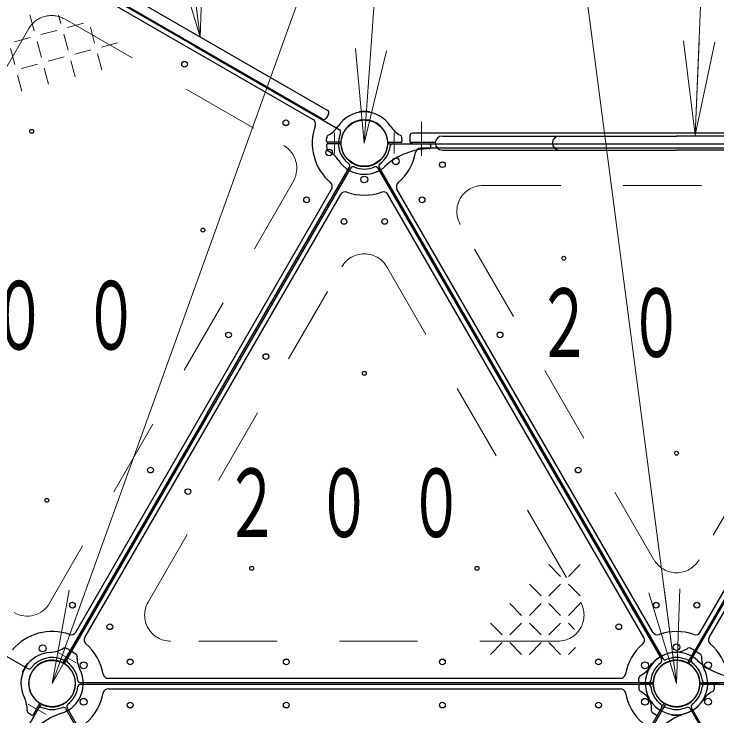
# Model space of a CAD drawing. Units: millimetres on the paper, scale 1:60. Extents: x -385 to 0, y -594 to 267.
# Drawn here: x -285.41 to -262.9, y 159.3 to 181.79 of the extents above; entities that cross this region are included whole.
import ezdxf

# ---------------------------------------------------------------- set-up
doc = ezdxf.new("R2010")
doc.units = ezdxf.units.MM
doc.linetypes.add('USER1', pattern=[4.5, 2.5, -2])
doc.linetypes.add('USER2', pattern=[6, 3, -1, 1, -1])
doc.layers.add('1_60', color=7, linetype='Continuous', lineweight=25)
doc.styles.add('ＭＳ ゴシック', font='')
doc.styles.get('ＭＳ ゴシック').set_extended_font_data('MS Gothic')

msp = doc.modelspace()

# ---------------------------------------------------------------- linework, layer by layer
at = {"layer": '1_60', "lineweight": 13}
for p, q in [((-264.192, 160.336), (-268.893, 196.351)), ((-279.446, 181.055), (-281.42, 196.187)), ((-284.192, 160.336), (-274.283, 187.861)), ((-274.192, 177.656), (-273.479, 187.691)), ((-263.597, 177.911), (-263.193, 187.425)), ((-279.446, 181.055), (-280.33, 183.965)), ((-279.446, 181.055), (-279.834, 184.03)), ((-279.339, 184.095), (-279.446, 181.055)), ((-284.765, 181.256), (-284.902, 181.769)), ((-283.911, 181.485), (-283.984, 181.758)), ((-283.182, 181.497), (-283.695, 181.36)), ((-284.036, 181.269), (-284.548, 181.131)), ((-282.829, 180.86), (-282.966, 181.372)), ((-284.89, 181.04), (-285.402, 180.903)), ((-283.682, 180.631), (-283.82, 181.144)), ((-284.536, 180.403), (-284.673, 180.915)), ((-282.1, 180.872), (-282.612, 180.735)), ((-263.597, 177.911), (-263.969, 180.929)), ((-263.597, 177.911), (-263.469, 180.908)), ((-262.97, 180.887), (-263.597, 177.911)), ((-285.39, 180.174), (-285.527, 180.686)), ((-282.954, 180.644), (-283.466, 180.506)), ((-274.192, 177.656), (-274.478, 180.684)), ((-274.192, 177.656), (-273.979, 180.649)), ((-273.481, 180.613), (-274.192, 177.656)), ((-283.807, 180.415), (-284.32, 180.278)), ((-282.6, 180.006), (-282.737, 180.519)), ((-284.661, 180.186), (-285.173, 180.049)), ((-283.454, 179.778), (-283.591, 180.29)), ((-284.307, 179.549), (-284.445, 180.061)), ((-285.161, 179.32), (-285.298, 179.832)), ((-284.192, 160.336), (-283.646, 163.328)), ((-264.192, 160.336), (-265.076, 163.246)), ((-264.192, 160.336), (-264.58, 163.31)), ((-264.085, 163.375), (-264.192, 160.336)), ((-284.192, 160.336), (-283.176, 163.158)), ((-282.705, 162.989), (-284.192, 160.336))]:
    msp.add_line(p, q, dxfattribs=at)
at = {"layer": '1_60', "color": 4}
for p, q in [((-279.617, 180.759), (-284.241, 183.429)), ((-275.836, 178.413), (-283.539, 182.86)), ((-279.617, 180.759), (-274.993, 178.089)), ((-273.282, 177.631), (-255.102, 177.631)), ((-255.995, 177.49), (-272.389, 177.49)), ((-283.715, 161.111), (-274.625, 176.856)), ((-279.214, 169.008), (-274.669, 176.88)), ((-273.758, 176.856), (-264.668, 161.111)), ((-264.625, 161.136), (-273.715, 176.881)), ((-254.669, 176.881), (-263.759, 161.136)), ((-263.715, 161.111), (-254.625, 176.856)), ((-283.435, 161.98), (-275.238, 176.178)), ((-264.949, 161.98), (-273.146, 176.178)), ((-283.146, 161.813), (-274.949, 176.012)), ((-265.237, 161.813), (-273.435, 176.012)), ((-263.146, 161.813), (-254.949, 176.012)), ((-279.214, 169.008), (-283.758, 161.136)), ((-289.592, 163.482), (-284.968, 160.812)), ((-265.102, 160.361), (-283.282, 160.361)), ((-283.282, 160.311), (-265.102, 160.311)), ((-245.102, 160.361), (-263.282, 160.361)), ((-263.282, 160.311), (-245.102, 160.311)), ((-282.389, 160.169), (-265.994, 160.169)), ((-293.715, 143.79), (-284.625, 159.535)), ((-283.759, 159.535), (-274.669, 143.79)), ((-274.625, 143.815), (-283.715, 159.56)), ((-264.668, 159.56), (-273.758, 143.815)), ((-273.715, 143.791), (-264.625, 159.535)), ((-263.758, 159.535), (-254.668, 143.791)), ((-254.625, 143.816), (-263.715, 159.56))]:
    msp.add_line(p, q, dxfattribs=at)
at = {"layer": '1_60'}
for p, q in [((-275.369, 178.701), (-283.524, 183.41)), ((-275.527, 178.427), (-283.682, 183.135)), ((-275.338, 178.587), (-275.413, 178.457)), ((-274.359, 178.642), (-274.359, 178.645)), ((-274.026, 178.642), (-274.026, 178.645)), ((-272.734, 177.889), (-272.734, 177.739)), ((-255.734, 177.973), (-272.651, 177.973)), ((-272.726, 177.683), (-272.726, 177.629)), ((-272.726, 177.683), (-271.917, 177.683)), ((-272.726, 177.629), (-271.917, 177.629)), ((-263.435, 161.98), (-255.238, 176.178)), ((-284.963, 160.973), (-284.965, 160.974)), ((-264.963, 160.973), (-264.965, 160.974)), ((-285.129, 160.684), (-285.132, 160.686)), ((-265.129, 160.684), (-265.132, 160.686)), ((-282.389, 160.502), (-265.994, 160.502)), ((-264.359, 159.349), (-264.359, 159.347)), ((-264.025, 159.349), (-264.025, 159.347))]:
    msp.add_line(p, q, dxfattribs=at)
at = {"layer": '1_60', "color": 4, "linetype": 'USER1', "lineweight": 13}
for p, q in [((-283.798, 181.634), (-276.769, 177.575)), ((-284.937, 181.329), (-292.745, 167.804)), ((-276.464, 176.437), (-284.272, 162.912)), ((-270.396, 176.298), (-257.988, 176.298)), ((-264.914, 164.302), (-271.118, 175.048)), ((-257.266, 175.048), (-263.47, 164.302)), ((-281.118, 162.944), (-274.913, 173.69)), ((-273.47, 173.69), (-267.266, 162.944)), ((-267.988, 161.694), (-280.396, 161.694))]:
    msp.add_line(p, q, dxfattribs=at)
at = {"layer": '1_60', "linetype": 'USER2', "lineweight": 13}
for p, q in [((-272.359, 177.25), (-272.359, 178.336)), ((-275.151, 177.988), (-275.151, 177.324)), ((-273.234, 177.988), (-273.234, 177.324)), ((-284, 161.331), (-283.425, 161)), ((-284.959, 159.672), (-284.384, 159.34))]:
    msp.add_line(p, q, dxfattribs=at)
at = {"layer": '1_60', "color": 131}
for p, q in [((-271.692, 177.883), (-264.192, 177.883)), ((-256.692, 177.883), (-264.192, 177.883)), ((-271.692, 177.429), (-264.192, 177.429)), ((-256.692, 177.429), (-264.192, 177.429))]:
    msp.add_line(p, q, dxfattribs=at)
at = {"layer": '1_60', "color": 2}
for p, q in [((-275.4, 177.716), (-275.395, 177.847)), ((-274.974, 177.681), (-275.366, 177.681)), ((-274.974, 177.631), (-275.366, 177.631)), ((-273.411, 177.681), (-273.019, 177.681)), ((-273.411, 177.631), (-272.102, 177.631)), ((-272.985, 177.716), (-272.989, 177.837)), ((-275.4, 177.597), (-275.395, 177.475)), ((-272.068, 177.596), (-272.073, 177.509)), ((-283.64, 161.411), (-283.756, 161.472)), ((-263.64, 161.411), (-263.756, 161.472)), ((-283.823, 161.025), (-283.627, 161.365)), ((-283.78, 161), (-283.583, 161.34)), ((-283.537, 161.351), (-283.434, 161.287)), ((-263.823, 161.025), (-263.627, 161.365)), ((-263.78, 161), (-263.583, 161.34)), ((-263.537, 161.351), (-263.434, 161.287)), ((-265.399, 160.395), (-265.395, 160.516)), ((-264.973, 160.361), (-265.366, 160.361)), ((-264.973, 160.311), (-265.366, 160.311)), ((-263.411, 160.361), (-262.825, 160.361)), ((-263.411, 160.311), (-263.018, 160.311)), ((-265.399, 160.276), (-265.395, 160.145)), ((-262.985, 160.276), (-262.989, 160.155)), ((-284.561, 159.647), (-285.216, 158.512)), ((-284.604, 159.672), (-284.801, 159.331)), ((-264.561, 159.647), (-265.216, 158.512)), ((-264.604, 159.672), (-264.801, 159.331)), ((-284.847, 159.32), (-284.95, 159.384)), ((-264.847, 159.32), (-264.95, 159.384))]:
    msp.add_line(p, q, dxfattribs=at)
at = {"layer": '1_60', "color": 4, "lineweight": 13}
for p, q in [((-268.279, 164.145), (-267.904, 163.77)), ((-268.279, 164.145), (-267.904, 163.77)), ((-267.279, 164.145), (-267.654, 163.77)), ((-267.279, 164.145), (-267.654, 163.77)), ((-268.904, 163.52), (-268.529, 163.145)), ((-268.904, 163.52), (-268.529, 163.145)), ((-267.904, 163.52), (-268.279, 163.145)), ((-267.904, 163.52), (-268.279, 163.145)), ((-267.654, 163.52), (-267.279, 163.145)), ((-267.654, 163.52), (-267.279, 163.145)), ((-269.529, 162.895), (-269.154, 162.52)), ((-269.529, 162.895), (-269.154, 162.52)), ((-268.529, 162.895), (-268.904, 162.52)), ((-268.529, 162.895), (-268.904, 162.52)), ((-268.279, 162.895), (-267.904, 162.52)), ((-268.279, 162.895), (-267.904, 162.52)), ((-267.279, 162.895), (-267.654, 162.52)), ((-267.279, 162.895), (-267.654, 162.52)), ((-270.154, 162.27), (-269.779, 161.895)), ((-270.154, 162.27), (-269.779, 161.895)), ((-269.154, 162.27), (-269.529, 161.895)), ((-269.154, 162.27), (-269.529, 161.895)), ((-268.904, 162.27), (-268.529, 161.895)), ((-268.904, 162.27), (-268.529, 161.895)), ((-267.904, 162.27), (-268.279, 161.895)), ((-267.904, 162.27), (-268.279, 161.895)), ((-267.654, 162.27), (-267.455, 162.071)), ((-267.654, 162.27), (-267.455, 162.071)), ((-269.779, 161.645), (-270.154, 161.27)), ((-269.779, 161.645), (-270.154, 161.27)), ((-269.529, 161.645), (-269.154, 161.27)), ((-269.529, 161.645), (-269.154, 161.27)), ((-268.529, 161.645), (-268.904, 161.27)), ((-268.529, 161.645), (-268.904, 161.27)), ((-268.279, 161.645), (-267.904, 161.27)), ((-268.279, 161.645), (-267.904, 161.27)), ((-267.432, 161.493), (-267.654, 161.27)), ((-267.432, 161.493), (-267.654, 161.27))]:
    msp.add_line(p, q, dxfattribs=at)
at = {"layer": '1_60'}
for centre, radius in [((-279.95, 180.182), 0.0917), ((-276.703, 178.307), 0.0917), ((-274.192, 177.656), 0.743), ((-274.192, 177.656), 0.743), ((-274.192, 177.656), 0.743), ((-284.847, 178.034), 0.0625), ((-275.319, 177.354), 0.108), ((-271.692, 176.965), 0.0917), ((-276.041, 175.837), 0.0917), ((-272.343, 175.837), 0.0917), ((-274.843, 175.145), 0.0917), ((-273.541, 175.145), 0.0917), ((-279.362, 174.867), 0.0625), ((-278.541, 171.506), 0.0917), ((-269.843, 171.507), 0.0917), ((-277.343, 170.815), 0.0917), ((-281.041, 167.176), 0.0917), ((-267.343, 167.177), 0.0917), ((-279.843, 166.485), 0.0917), ((-284.362, 166.207), 0.0625), ((-283.541, 162.846), 0.0917), ((-264.843, 162.846), 0.0917), ((-263.541, 162.846), 0.0917), ((-282.343, 162.155), 0.0917), ((-266.041, 162.155), 0.0917), ((-284.494, 161.462), 0.108), ((-284.192, 160.336), 0.743), ((-284.192, 160.336), 0.743), ((-284.192, 160.336), 0.743), ((-284.192, 160.335), 0.743), ((-281.692, 161.027), 0.0917), ((-276.692, 161.027), 0.0917), ((-271.692, 161.027), 0.0917), ((-266.692, 161.027), 0.0917), ((-264.192, 160.336), 0.743), ((-264.192, 160.336), 0.743), ((-264.192, 160.336), 0.743), ((-264.192, 160.336), 0.743), ((-264.192, 160.336), 0.743), ((-264.192, 160.336), 0.743), ((-281.692, 159.644), 0.0917), ((-276.692, 159.644), 0.0917), ((-271.692, 159.644), 0.0917), ((-266.692, 159.644), 0.0917)]:
    msp.add_circle(centre, radius, dxfattribs=at)
at = {"layer": '1_60', "color": 4}
for centre, radius in [((-273.182, 177.073), 0.108), ((-274.192, 176.49), 0.108), ((-267.801, 173.966), 0.0625), ((-267.801, 173.966), 0.0625), ((-274.192, 170.276), 0.0625), ((-274.192, 170.276), 0.0625), ((-264.192, 167.716), 0.0625), ((-264.192, 167.716), 0.0625), ((-277.8, 164.026), 0.0625), ((-277.8, 164.026), 0.0625), ((-270.583, 164.026), 0.0625), ((-270.583, 164.026), 0.0625), ((-264.192, 161.502), 0.108), ((-283.182, 160.919), 0.108), ((-265.202, 160.919), 0.108), ((-263.182, 160.919), 0.108), ((-283.182, 159.752), 0.108), ((-265.202, 159.752), 0.108), ((-263.182, 159.753), 0.108)]:
    msp.add_circle(centre, radius, dxfattribs=at)
at = {"layer": '1_60', "color": 4, "linetype": 'USER1', "lineweight": 13}
for centre, start, end in [((-284.215, 180.912), 60, 150), ((-277.186, 176.854), 330, 60), ((-270.396, 175.465), 90, 210), ((-274.192, 173.273), 30, 150), ((-264.192, 164.719), 210, 330), ((-284.994, 163.329), 240, 330), ((-280.396, 162.527), 150, 270), ((-267.988, 162.527), 270, 30)]:
    msp.add_arc(centre, 0.833, start, end, dxfattribs=at)
at = {"layer": '1_60'}
for centre, radius, start, end in [((-275.41, 178.629), 0.0833, 330, 60), ((-274.342, 178.645), 0.0167, 98.6269, 180), ((-274.192, 177.656), 1.017, 90, 98.6269), ((-274.192, 177.656), 1.017, 81.3731, 90), ((-274.042, 178.645), 0.0167, 0, 81.3731), ((-275.485, 178.499), 0.0833, 240, 330), ((-274.192, 177.656), 1.667, 160.4757, 229.5243), ((-274.192, 177.656), 0.833, 156.7872, 233.2128), ((-272.651, 177.889), 0.0833, 90, 180), ((-272.651, 177.739), 0.0833, 180, 270), ((-272.389, 177.323), 0.167, 90, 169.5243), ((-274.192, 177.656), 1.667, 310.4757, 349.5243), ((-275.382, 176.261), 0.167, 330, 49.5243), ((-274.192, 177.656), 1.667, 250.4757, 289.5243), ((-273.579, 175.928), 0.167, 30, 109.5243), ((-284.192, 160.335), 1.667, 70.4757, 139.5243), ((-283.579, 162.063), 0.167, 250.4757, 330), ((-264.192, 160.336), 1.667, 70.4757, 109.5243), ((-263.579, 162.063), 0.167, 250.4757, 330), ((-265.382, 161.73), 0.167, 310.4757, 30), ((-284.192, 160.336), 1.667, 10.4757, 49.5243), ((-264.192, 160.336), 1.667, 130.4757, 169.5243), ((-264.192, 160.336), 1.667, 10.4757, 49.5243), ((-284.192, 160.336), 1.017, 141.3731, 150), ((-284.973, 160.96), 0.0167, 60, 141.3731), ((-284.192, 160.335), 0.833, 66.7872, 143.2128), ((-264.192, 160.336), 1.017, 141.3731, 150), ((-264.973, 160.96), 0.0167, 60, 141.3731), ((-284.192, 160.336), 1.017, 150, 158.6269), ((-264.192, 160.336), 1.017, 150, 158.6269), ((-285.123, 160.7), 0.0167, 158.6269, 240), ((-282.389, 160.669), 0.167, 190.4757, 270), ((-265.994, 160.669), 0.167, 270, 349.5243), ((-265.123, 160.7), 0.0167, 158.6269, 240), ((-284.192, 160.336), 1.667, 310.4757, 349.5243), ((-264.192, 160.336), 1.667, 190.4757, 229.5243), ((-264.342, 159.347), 0.0167, 180, 261.3731), ((-264.192, 160.336), 1.017, 261.3731, 270), ((-264.192, 160.336), 1.017, 270, 278.6269), ((-264.042, 159.347), 0.0167, 278.6269, 0)]:
    msp.add_arc(centre, radius, start, end, dxfattribs=at)
at = {"layer": '1_60', "color": 2}
for centre, radius, start, end in [((-274.192, 177.656), 1, 90, 147.2728), ((-274.192, 177.656), 1, 32.7272, 90), ((-274.192, 177.656), 0.75, 90, 175.7293), ((-274.192, 177.656), 0.75, 4.2707, 90), ((-275.735, 178.647), 0.833, 297.4588, 327.2728), ((-272.65, 178.647), 0.833, 212.7272, 242.5412), ((-275.312, 177.834), 0.0833, 117.4588, 178), ((-273.073, 177.834), 0.0833, 2, 62.5412), ((-275.366, 177.714), 0.0333, 178, 270), ((-275.366, 177.598), 0.0333, 90, 182), ((-274.974, 177.714), 0.0333, 270, 355.7293), ((-274.974, 177.598), 0.0333, 4.2707, 90), ((-273.411, 177.714), 0.0333, 184.2707, 270), ((-273.411, 177.598), 0.0333, 90, 175.7293), ((-273.019, 177.714), 0.0333, 270, 2), ((-272.102, 177.598), 0.0333, 357, 90), ((-275.312, 177.478), 0.0833, 182, 242.5412), ((-275.312, 177.478), 0.0833, 182, 242.5412), ((-274.192, 177.656), 0.75, 184.2707, 270), ((-274.192, 177.656), 0.75, 270, 355.7293), ((-272.065, 175.311), 2.167, 91.0841, 132.2172), ((-272.106, 177.51), 0.0333, 271.0842, 357), ((-275.735, 176.665), 0.833, 32.7272, 62.5412), ((-274.192, 177.656), 1, 212.7272, 270), ((-274.192, 177.656), 1, 270, 312.2172), ((-284.279, 162.167), 0.833, 272.7272, 302.5412), ((-283.786, 161.394), 0.0833, 62, 122.5412), ((-264.279, 162.167), 0.833, 272.7272, 302.5412), ((-263.786, 161.394), 0.0833, 62, 122.5412), ((-284.192, 160.336), 1, 92.7272, 150), ((-283.656, 161.381), 0.0333, 330, 62), ((-283.555, 161.323), 0.0333, 58, 150), ((-283.478, 161.216), 0.0833, 357.4588, 58), ((-283.478, 161.216), 0.0833, 357.4588, 58), ((-282.562, 161.176), 0.833, 177.4588, 207.2728), ((-264.192, 160.336), 1, 92.7272, 150), ((-264.192, 160.336), 1, 90, 147.2728), ((-264.192, 160.336), 1, 47.7828, 90), ((-263.656, 161.381), 0.0333, 330, 62), ((-263.555, 161.323), 0.0333, 58, 150), ((-263.478, 161.216), 0.0833, 357.4588, 58), ((-263.478, 161.216), 0.0833, 357.4588, 58), ((-262.562, 161.176), 0.833, 177.4588, 207.2728), ((-284.192, 160.336), 0.75, 64.2707, 150), ((-283.852, 161.041), 0.0333, 244.2707, 330), ((-283.751, 160.983), 0.0333, 150, 235.7293), ((-264.192, 160.336), 0.75, 90, 175.7293), ((-264.192, 160.336), 0.75, 64.2707, 150), ((-264.192, 160.336), 0.75, 4.2707, 90), ((-263.852, 161.041), 0.0333, 244.2707, 330), ((-263.751, 160.983), 0.0333, 150, 235.7293), ((-262.064, 162.681), 2.167, 227.7828, 259.6004), ((-284.192, 160.336), 1, 150, 207.2728), ((-284.192, 160.336), 0.75, 330, 55.7293), ((-284.192, 160.336), 1, 330, 27.2728), ((-265.734, 161.327), 0.833, 297.4588, 327.2728), ((-264.192, 160.336), 1, 150, 207.2728), ((-264.192, 160.336), 0.75, 330, 55.7293), ((-264.192, 160.336), 1, 330, 27.2728), ((-284.192, 160.336), 0.75, 150, 235.7293), ((-265.312, 160.513), 0.0833, 117.4588, 178), ((-265.312, 160.513), 0.0833, 117.4588, 178), ((-264.192, 160.336), 0.75, 150, 235.7293), ((-265.366, 160.394), 0.0333, 178, 270), ((-265.366, 160.277), 0.0333, 90, 182), ((-264.973, 160.394), 0.0333, 270, 355.7293), ((-264.973, 160.277), 0.0333, 4.2707, 90), ((-263.411, 160.394), 0.0333, 184.2707, 270), ((-263.411, 160.277), 0.0333, 90, 175.7293), ((-263.018, 160.277), 0.0333, 358, 90), ((-265.312, 160.158), 0.0833, 182, 242.5412), ((-265.734, 159.344), 0.833, 32.7272, 62.5412), ((-264.192, 160.336), 0.75, 184.2707, 270), ((-264.192, 160.336), 0.75, 270, 355.7293), ((-262.65, 159.344), 0.833, 117.4588, 147.2728), ((-263.072, 160.158), 0.0833, 297.4588, 358), ((-285.822, 159.495), 0.833, 357.4588, 27.2728), ((-284.192, 160.336), 0.75, 244.2707, 330), ((-265.822, 159.495), 0.833, 357.4588, 27.2728), ((-264.192, 160.336), 0.75, 244.2707, 330), ((-284.633, 159.688), 0.0333, 330, 55.7293), ((-284.532, 159.63), 0.0333, 64.2707, 150), ((-284.192, 160.336), 1, 287.7828, 330), ((-264.192, 160.336), 1, 212.7272, 270), ((-264.633, 159.688), 0.0333, 330, 55.7293), ((-264.532, 159.63), 0.0333, 64.2707, 150), ((-264.192, 160.336), 1, 270, 327.2728), ((-264.192, 160.336), 1, 287.7828, 330), ((-284.906, 159.455), 0.0833, 177.4588, 238), ((-264.906, 159.455), 0.0833, 177.4588, 238), ((-283.225, 157.32), 2.167, 107.7828, 148.9159), ((-284.829, 159.348), 0.0333, 238, 330), ((-263.225, 157.32), 2.167, 107.7828, 148.9159), ((-264.829, 159.348), 0.0333, 238, 330)]:
    msp.add_arc(centre, radius, start, end, dxfattribs=at)
at = {"layer": '1_60', "color": 4}
for centre, radius, start, end in [((-275.92, 178.269), 0.167, 340.4757, 60), ((-275.034, 178.017), 0.0833, 336.7872, 60), ((-273.282, 177.548), 0.0833, 90, 173.2128), ((-274.192, 177.656), 0.833, 306.7872, 353.2128), ((-274.741, 176.922), 0.0833, 330, 53.2128), ((-273.643, 176.922), 0.0833, 126.7872, 210), ((-274.553, 176.814), 0.0833, 66.7872, 150), ((-274.192, 177.656), 0.833, 246.7872, 293.2128), ((-273.83, 176.814), 0.0833, 30, 113.2128), ((-273.002, 176.262), 0.167, 130.4757, 210), ((-274.805, 175.928), 0.167, 70.4757, 150), ((-264.805, 162.063), 0.167, 210, 289.5243), ((-283.002, 161.73), 0.167, 150, 229.5243), ((-263.002, 161.73), 0.167, 150, 229.5243), ((-283.831, 161.178), 0.0833, 246.7872, 330), ((-283.643, 161.07), 0.0833, 150, 233.2128), ((-284.192, 160.336), 0.833, 6.7872, 53.2128), ((-264.192, 160.336), 0.833, 126.7872, 173.2128), ((-264.741, 161.07), 0.0833, 306.7872, 30), ((-264.553, 161.178), 0.0833, 210, 293.2128), ((-264.192, 160.336), 0.833, 66.7872, 113.2128), ((-263.831, 161.178), 0.0833, 246.7872, 330), ((-263.643, 161.07), 0.0833, 150, 233.2128), ((-264.192, 160.336), 0.833, 6.7872, 53.2128), ((-284.926, 160.884), 0.0833, 240, 323.2128), ((-283.282, 160.444), 0.0833, 186.7872, 270), ((-283.282, 160.227), 0.0833, 90, 173.2128), ((-265.102, 160.444), 0.0833, 270, 353.2128), ((-265.102, 160.227), 0.0833, 6.7872, 90), ((-263.282, 160.444), 0.0833, 186.7872, 270), ((-263.282, 160.228), 0.0833, 90, 173.2128), ((-284.192, 160.336), 0.833, 306.7872, 353.2128), ((-282.389, 160.002), 0.167, 90, 169.5243), ((-265.994, 160.002), 0.167, 10.4757, 90), ((-264.192, 160.336), 0.833, 186.7872, 233.2128), ((-264.192, 160.336), 0.833, 306.7872, 353.2128), ((-283.643, 159.601), 0.0833, 126.7872, 210), ((-264.741, 159.601), 0.0833, 330, 53.2128), ((-263.643, 159.602), 0.0833, 126.7872, 210), ((-284.553, 159.493), 0.0833, 66.7872, 150), ((-284.192, 160.336), 0.833, 246.7872, 293.2128), ((-283.831, 159.493), 0.0833, 30, 113.2128), ((-264.553, 159.493), 0.0833, 66.7872, 150), ((-264.192, 160.336), 0.833, 246.7872, 293.2128), ((-263.83, 159.493), 0.0833, 30, 113.2128)]:
    msp.add_arc(centre, radius, start, end, dxfattribs=at)
at = {"layer": '1_60', "color": 131}
for centre in [(-271.692, 177.656), (-267.942, 177.656)]:
    msp.add_arc(centre, 0.227, 90, 270, dxfattribs=at)

# ---------------------------------------------------------------- texts
at = {"layer": '1_60', "char_height": 2.199, "attachment_point": 4, "style": 'ＭＳ ゴシック'}
for insert in [(-289.105, 172.121), (-268.692, 171.883), (-278.692, 166.109)]:
    msp.add_mtext('\\T1.64;\\W0.6;２００', dxfattribs=dict(at, insert=insert))

doc.saveas('drawing.dxf')
